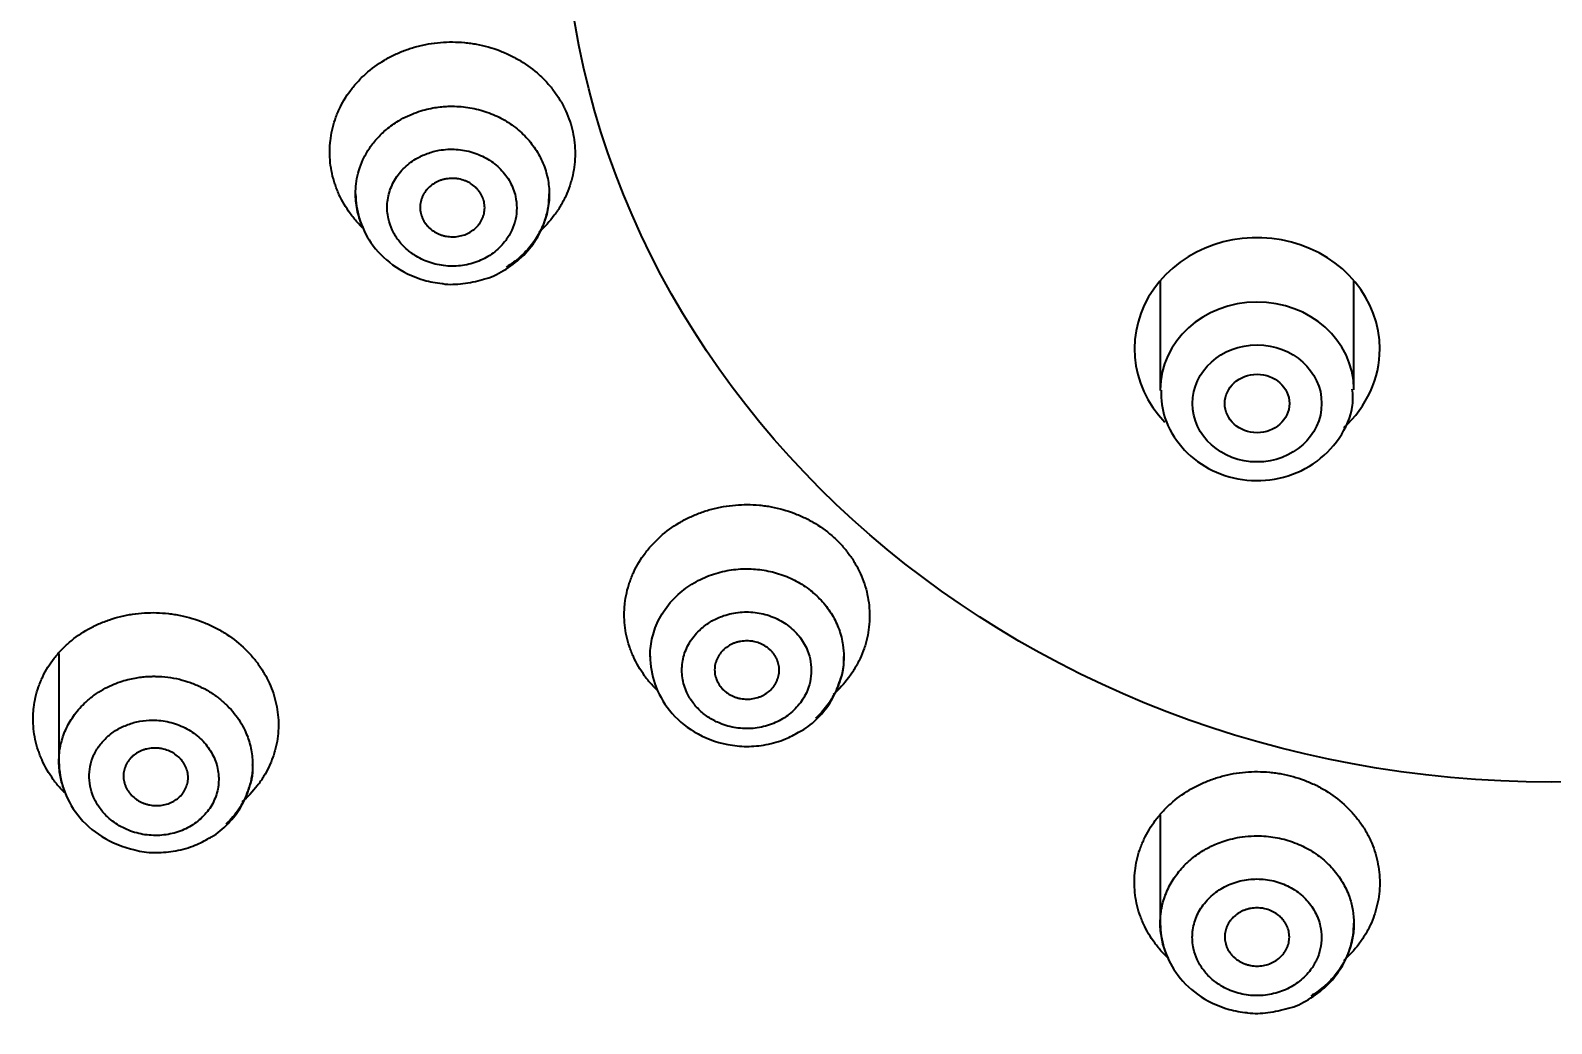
# Model space of a CAD drawing. Header units: millimetres. Extents: x 6110 to 6704, y -2661 to -1821.
# Drawn here: x 6332.12 to 6338.01, y -2173.71 to -2169.86 of the extents above; entities that cross this region are included whole.
import ezdxf

# ---------------------------------------------------------------- set-up
doc = ezdxf.new("R2010")
doc.units = ezdxf.units.MM
doc.header["$LTSCALE"] = 0.1
doc.linetypes.add('HIDDEN2', pattern=[4.7625, 3.175, -1.5875])
doc.layers.add('1', color=4, linetype='HIDDEN2', lineweight=13)
doc.layers.add('DIM', color=3, linetype='Continuous', lineweight=9)
doc.styles.get("Standard").update_dxf_attribs({"font": 'arial.ttf'})
doc.dimstyles.new('ISO-25', dxfattribs={"dimtxt": 2.5, "dimasz": 2.5, "dimexe": 1.25, "dimexo": 0.625, "dimtad": 1, "dimlfac": 5, "dimtxsty": 'Standard', "dimcen": 2.5, "dimadec": 0, "dimazin": 0, "dimtfac": 1, "dimtmove": 0, "dimatfit": 3, "dimfxl": 0, "dimarcsym": 0})

# ---------------------------------------------------------------- blocks, each defined once
blk = doc.blocks.new('*D85')
at = {"layer": 'Defpoints', "color": 0}
for p in [(6324.4599, -2027.3782), (6392.6916, -2027.3782), (6311.704, -2532.5418)]:
    blk.add_point(p, dxfattribs=at)
at = {"layer": 'DIM', "color": 0, "lineweight": -2}
for p, q in [((6325.0849, -2027.3782), (6393.9416, -2027.3782)), ((6392.6916, -2527.5418), (6392.6916, -2032.3782)), ((6312.329, -2532.5418), (6393.9416, -2532.5418))]:
    blk.add_line(p, q, dxfattribs=at)
at = {"layer": 'DIM', "color": 0}
for points in [[(6391.8583, -2032.3782), (6393.5249, -2032.3782), (6392.6916, -2027.3782)], [(6391.8583, -2527.5418), (6393.5249, -2527.5418), (6392.6916, -2532.5418)]]:
    blk.add_solid(points, dxfattribs=at)
at = {"layer": 'DIM', "color": 0, "insert": (6389.0618, -2279.96), "char_height": 5, "attachment_point": 5, "rotation": 90}
blk.add_mtext('2020,7', dxfattribs=at)
blk = doc.blocks.new('*D93')
at = {"layer": 'Defpoints', "color": 0}
for p in [(6325.0849, -2027.3782), (6402.037, -2595.9805), (6423.8203, -2595.9805)]:
    blk.add_point(p, dxfattribs=at)
at = {"layer": 'DIM', "color": 0, "lineweight": -2}
for p, q in [((6325.7099, -2027.3782), (6425.0703, -2027.3782)), ((6423.8203, -2032.3782), (6423.8203, -2590.9805)), ((6402.662, -2595.9805), (6425.0703, -2595.9805))]:
    blk.add_line(p, q, dxfattribs=at)
at = {"layer": 'DIM', "color": 0}
for points in [[(6422.9869, -2032.3782), (6424.6536, -2032.3782), (6423.8203, -2027.3782)], [(6422.9869, -2590.9805), (6424.6536, -2590.9805), (6423.8203, -2595.9805)]]:
    blk.add_solid(points, dxfattribs=at)
at = {"layer": 'DIM', "color": 0, "insert": (6420.1905, -2311.6794), "char_height": 5, "attachment_point": 5, "rotation": 90}
blk.add_mtext('2274,4', dxfattribs=at)

msp = doc.modelspace()

# ---------------------------------------------------------------- hatches: boundary and pattern name
at = {"layer": 'DIM'}
h = msp.add_hatch(dxfattribs=at)
h.set_pattern_fill('ANSI31', color=2)
edge = h.paths.add_edge_path()
edge.add_line((6619.6172, -2595.9805), (6619.6172, -1962.2056))
edge.add_line((6634.6172, -1966.1101), (6619.6172, -1966.1101))
edge.add_line((6634.6172, -2610.9805), (6634.6172, -1966.1101))
edge.add_line((6634.6172, -2610.9805), (6184.4567, -2610.9805))
edge.add_line((6619.6172, -2595.9805), (6184.4567, -2595.9805))
edge.add_line((6184.4567, -2610.9805), (6184.4567, -2595.9805))

# ---------------------------------------------------------------- linework, layer by layer
at = {"layer": '1', "color": 7, "linetype": 'Continuous', "lineweight": -3}
for p, q in [((6336.4941, -2170.8324), (6336.4941, -2171.2551)), ((6337.2441, -2171.2551), (6337.2441, -2170.8324)), ((6336.4941, -2171.2551), (6336.4941, -2171.2574)), ((6332.2299, -2172.2761), (6332.2299, -2172.6946)), ((6336.494, -2172.902), (6336.494, -2173.32))]:
    msp.add_line(p, q, dxfattribs=at)
for centre, major_axis, start_param, end_param in [((6338.0093, -2168.509), (-13.75, 0), 3.141606, 7.301236), ((6338.0093, -2168.8384), (13.1753, 0), 4.984867, 10.723113), ((6336.8691, -2171.0967), (0.475, 0), 0, 3.859642), ((6336.8691, -2171.2551), (-0.375, 0), 3.151215, 6.283185), ((6336.8691, -2171.0967), (0.475, 0), 5.497493, 6.283185)]:
    msp.add_ellipse(centre, major_axis=major_axis, ratio=0.906308, start_param=start_param, end_param=end_param, dxfattribs=at)
for centre, major_axis in [((6338.0093, -2169.3067), (3.8258, 0)), ((6336.8691, -2171.308), (0.25, 0)), ((6336.8691, -2171.308), (0.125, 0))]:
    msp.add_ellipse(centre, major_axis=major_axis, ratio=0.906308, dxfattribs=at)
for points, knots in [([(6333.4057, -2170.6282), (6333.3988, -2170.6215), (6333.3922, -2170.6145), (6333.3808, -2170.6018), (6333.3759, -2170.5961), (6333.3667, -2170.5847), (6333.3622, -2170.5789), (6333.3407, -2170.5494), (6333.3262, -2170.5246), (6333.3113, -2170.492), (6333.3085, -2170.4854), (6333.3033, -2170.472), (6333.3008, -2170.4652), (6333.2941, -2170.4449), (6333.2904, -2170.4313), (6333.2814, -2170.39), (6333.2784, -2170.3621), (6333.2784, -2170.3267), (6333.2786, -2170.3196), (6333.2794, -2170.3055), (6333.28, -2170.2985), (6333.2824, -2170.2776), (6333.287, -2170.25), (6333.2945, -2170.2229), (6333.3014, -2170.2028), (6333.3038, -2170.1961), (6333.3091, -2170.1828), (6333.312, -2170.1762), (6333.3269, -2170.1439), (6333.3416, -2170.1194), (6333.3632, -2170.0904), (6333.3676, -2170.0847), (6333.377, -2170.0735), (6333.3818, -2170.068), (6333.3967, -2170.0517), (6333.4072, -2170.0414), (6333.4401, -2170.012), (6333.4641, -2169.9944), (6333.4966, -2169.9751), (6333.5032, -2169.9714), (6333.5166, -2169.9642), (6333.5234, -2169.9608), (6333.544, -2169.951), (6333.5721, -2169.9393), (6333.6012, -2169.9301), (6333.6235, -2169.9241), (6333.631, -2169.9223), (6333.6462, -2169.919), (6333.6538, -2169.9175), (6333.6922, -2169.9108), (6333.723, -2169.9083), (6333.7695, -2169.9086), (6333.785, -2169.9094), (6333.8083, -2169.9116), (6333.8161, -2169.9125), (6333.8316, -2169.9147), (6333.8393, -2169.9159), (6333.8774, -2169.923), (6333.9069, -2169.9313), (6333.9428, -2169.9449), (6333.95, -2169.9478), (6333.9641, -2169.9539), (6333.9711, -2169.9571), (6333.9918, -2169.9672), (6334.0051, -2169.9745), (6334.0436, -2169.998), (6334.0676, -2170.0159), (6334.0952, -2170.0411), (6334.1006, -2170.0462), (6334.1111, -2170.0567), (6334.1162, -2170.0621), (6334.1309, -2170.0784), (6334.1493, -2170.101), (6334.1652, -2170.1251), (6334.1762, -2170.1438), (6334.1797, -2170.1502), (6334.1864, -2170.163), (6334.1896, -2170.1695), (6334.2044, -2170.2022), (6334.2134, -2170.229), (6334.2224, -2170.2704), (6334.2247, -2170.2844), (6334.2277, -2170.3127), (6334.2284, -2170.3267), (6334.2284, -2170.3689), (6334.2253, -2170.3968), (6334.2177, -2170.4314), (6334.216, -2170.4383), (6334.2121, -2170.4521), (6334.21, -2170.4589), (6334.2032, -2170.4791), (6334.1927, -2170.5055), (6334.1795, -2170.5308), (6334.1685, -2170.5494), (6334.1646, -2170.5555), (6334.1566, -2170.5676), (6334.1524, -2170.5735), (6334.1306, -2170.603), (6334.1108, -2170.6247), (6334.0885, -2170.6446)], [0, 0, 0, 0, 0.013683, 0.013683, 0.024175, 0.024175, 0.034668, 0.034668, 0.076639, 0.076639, 0.087132, 0.087132, 0.097625, 0.097625, 0.11861, 0.11861, 0.160581, 0.160581, 0.171074, 0.171074, 0.181566, 0.181566, 0.202552, 0.223537, 0.223537, 0.23403, 0.23403, 0.244523, 0.244523, 0.286494, 0.286494, 0.296987, 0.296987, 0.307479, 0.307479, 0.328465, 0.328465, 0.370436, 0.370436, 0.380928, 0.380928, 0.391421, 0.391421, 0.412407, 0.433392, 0.433392, 0.443885, 0.443885, 0.454378, 0.454378, 0.496349, 0.496349, 0.517334, 0.517334, 0.527827, 0.527827, 0.53832, 0.53832, 0.580291, 0.580291, 0.590783, 0.590783, 0.601276, 0.601276, 0.622261, 0.622261, 0.664232, 0.664232, 0.674725, 0.674725, 0.685218, 0.685218, 0.706203, 0.727189, 0.727189, 0.737682, 0.737682, 0.748174, 0.748174, 0.790145, 0.790145, 0.811131, 0.811131, 0.832116, 0.832116, 0.874087, 0.874087, 0.88458, 0.88458, 0.895073, 0.895073, 0.916058, 0.937044, 0.937044, 0.947536, 0.947536, 0.958029, 0.958029, 1, 1, 1, 1]), ([(6333.3784, -2170.4949), (6333.3784, -2170.4922), (6333.3786, -2170.4763), (6333.3814, -2170.4467), (6333.3906, -2170.4059), (6333.4063, -2170.3642), (6333.4292, -2170.3228), (6333.4597, -2170.2827), (6333.4982, -2170.2453), (6333.5392, -2170.2162), (6333.5788, -2170.1951), (6333.6132, -2170.1809), (6333.646, -2170.1708), (6333.6767, -2170.1639), (6333.7048, -2170.1598), (6333.7301, -2170.1578), (6333.7688, -2170.1569), (6333.8219, -2170.1614), (6333.8881, -2170.1785), (6333.9498, -2170.2061), (6334.005, -2170.2434), (6334.0518, -2170.2891), (6334.0886, -2170.3417), (6334.1144, -2170.3994), (6334.1282, -2170.4603), (6334.1295, -2170.5224), (6334.1185, -2170.5837), (6334.0953, -2170.642), (6334.0609, -2170.6956), (6334.0163, -2170.7426), (6333.9809, -2170.7685), (6333.962, -2170.7798)], [0, 0, 0, 0, 0.00595, 0.034029, 0.063793, 0.095241, 0.128374, 0.16319, 0.19969, 0.237873, 0.264374, 0.288861, 0.311336, 0.331796, 0.350243, 0.366675, 0.381092, 0.4254, 0.469692, 0.513969, 0.55823, 0.602476, 0.646706, 0.690921, 0.735121, 0.779305, 0.823474, 0.867628, 0.911767, 0.955891, 1, 1, 1, 1]), ([(6333.891, -2170.739), (6333.9001, -2170.7335), (6333.9176, -2170.7215), (6333.9408, -2170.7006), (6333.964, -2170.6732), (6333.9849, -2170.6383), (6333.9991, -2170.5955), (6334.0041, -2170.5511), (6333.9996, -2170.5114), (6333.9898, -2170.4779), (6333.9772, -2170.4504), (6333.9606, -2170.4247), (6333.9407, -2170.401), (6333.9174, -2170.38), (6333.8912, -2170.3619), (6333.8628, -2170.3469), (6333.8324, -2170.3355), (6333.8007, -2170.3278), (6333.7681, -2170.3237), (6333.7353, -2170.3235), (6333.6973, -2170.328), (6333.6551, -2170.3392), (6333.6164, -2170.3578), (6333.5859, -2170.3786), (6333.5626, -2170.3995), (6333.5426, -2170.423), (6333.5261, -2170.4486), (6333.5135, -2170.4759), (6333.5051, -2170.5046), (6333.5007, -2170.534), (6333.5007, -2170.5637), (6333.5059, -2170.5981), (6333.5186, -2170.6362), (6333.5421, -2170.6757), (6333.5735, -2170.7104), (6333.6076, -2170.7358), (6333.6408, -2170.7533), (6333.6712, -2170.7647), (6333.703, -2170.7725), (6333.7356, -2170.7766), (6333.7685, -2170.7767), (6333.801, -2170.7729), (6333.8328, -2170.7654), (6333.8631, -2170.7542), (6333.8819, -2170.7444), (6333.891, -2170.739)], [0, 0, 0, 0, 0.02103, 0.04174, 0.062499, 0.093834, 0.124961, 0.156215, 0.187426, 0.208303, 0.228999, 0.249946, 0.270765, 0.291466, 0.312453, 0.333226, 0.353928, 0.374935, 0.395707, 0.416417, 0.437427, 0.468594, 0.500008, 0.520819, 0.541573, 0.562622, 0.58347, 0.604185, 0.625099, 0.646025, 0.666752, 0.687592, 0.718866, 0.750048, 0.781296, 0.812512, 0.833431, 0.854155, 0.87503, 0.895997, 0.91671, 0.937527, 0.958536, 0.97924, 1, 1, 1, 1]), ([(6333.8417, -2170.6303), (6333.8359, -2170.6356), (6333.8296, -2170.6402), (6333.8194, -2170.6463), (6333.8159, -2170.6482), (6333.8087, -2170.6516), (6333.8049, -2170.6532), (6333.7936, -2170.6574), (6333.7858, -2170.6595), (6333.7738, -2170.6615), (6333.7697, -2170.6621), (6333.7615, -2170.6627), (6333.7574, -2170.6629), (6333.7452, -2170.6628), (6333.7371, -2170.662), (6333.725, -2170.6598), (6333.721, -2170.6588), (6333.7131, -2170.6566), (6333.7055, -2170.6541), (6333.6981, -2170.6509), (6333.6927, -2170.6482), (6333.6909, -2170.6473), (6333.6874, -2170.6454), (6333.6856, -2170.6444), (6333.6771, -2170.6391), (6333.6708, -2170.6344), (6333.6621, -2170.6265), (6333.6594, -2170.6238), (6333.6542, -2170.618), (6333.6517, -2170.615), (6333.6449, -2170.6057), (6333.6411, -2170.5992), (6333.6364, -2170.5889), (6333.635, -2170.5853), (6333.6326, -2170.5782), (6333.6316, -2170.5746), (6333.6292, -2170.5638), (6333.6284, -2170.5564), (6333.6284, -2170.5452), (6333.6286, -2170.5415), (6333.6294, -2170.5342), (6333.6306, -2170.5269), (6333.6326, -2170.5197), (6333.635, -2170.5127), (6333.6364, -2170.5091), (6333.6411, -2170.4989), (6333.6449, -2170.4924), (6333.6517, -2170.4833), (6333.6542, -2170.4803), (6333.6594, -2170.4746), (6333.6622, -2170.4718), (6333.6708, -2170.4641), (6333.6771, -2170.4594), (6333.6874, -2170.4533), (6333.6909, -2170.4514), (6333.6981, -2170.4479), (6333.7055, -2170.4448), (6333.7132, -2170.4424), (6333.721, -2170.4403), (6333.725, -2170.4394), (6333.7371, -2170.4373), (6333.7452, -2170.4366), (6333.7575, -2170.4367), (6333.7615, -2170.4369), (6333.7677, -2170.4375), (6333.7697, -2170.4377), (6333.7738, -2170.4383), (6333.7758, -2170.4386), (6333.7859, -2170.4405), (6333.7936, -2170.4427), (6333.805, -2170.447), (6333.8087, -2170.4486), (6333.816, -2170.4521), (6333.8195, -2170.454), (6333.8296, -2170.4602), (6333.836, -2170.4649), (6333.8447, -2170.4729), (6333.8475, -2170.4757), (6333.8526, -2170.4814), (6333.8575, -2170.4874), (6333.8617, -2170.4937), (6333.8656, -2170.5003), (6333.8673, -2170.5037), (6333.872, -2170.514), (6333.8744, -2170.521), (6333.8768, -2170.5319), (6333.8774, -2170.5356), (6333.8782, -2170.543), (6333.8784, -2170.5467), (6333.8784, -2170.5578), (6333.8776, -2170.5652), (6333.8752, -2170.5761), (6333.8742, -2170.5797), (6333.8719, -2170.5868), (6333.8691, -2170.5937), (6333.8656, -2170.6004), (6333.8618, -2170.6069), (6333.8597, -2170.6101), (6333.8528, -2170.6193), (6333.8476, -2170.6251), (6333.8417, -2170.6303)], [0, 0, 0, 0, 0.03125, 0.03125, 0.046875, 0.046875, 0.0625, 0.0625, 0.09375, 0.09375, 0.109375, 0.109375, 0.125, 0.125, 0.15625, 0.15625, 0.171875, 0.171875, 0.1875, 0.203125, 0.203125, 0.210938, 0.210938, 0.21875, 0.21875, 0.25, 0.25, 0.265625, 0.265625, 0.28125, 0.28125, 0.3125, 0.3125, 0.328125, 0.328125, 0.34375, 0.34375, 0.375, 0.375, 0.390625, 0.390625, 0.40625, 0.421875, 0.421875, 0.4375, 0.4375, 0.46875, 0.46875, 0.484375, 0.484375, 0.5, 0.5, 0.53125, 0.53125, 0.546875, 0.546875, 0.5625, 0.578125, 0.578125, 0.59375, 0.59375, 0.625, 0.625, 0.640625, 0.640625, 0.648438, 0.648438, 0.65625, 0.65625, 0.6875, 0.6875, 0.703125, 0.703125, 0.71875, 0.71875, 0.75, 0.75, 0.765625, 0.765625, 0.78125, 0.796875, 0.796875, 0.8125, 0.8125, 0.84375, 0.84375, 0.859375, 0.859375, 0.875, 0.875, 0.90625, 0.90625, 0.921875, 0.921875, 0.9375, 0.953125, 0.953125, 0.96875, 0.96875, 1, 1, 1, 1]), ([(6333.4076, -2170.6266), (6333.4062, -2170.6235), (6333.4007, -2170.6112), (6333.3923, -2170.5884), (6333.3841, -2170.557), (6333.3794, -2170.5255), (6333.3784, -2170.5044), (6333.3784, -2170.4949)], [0, 0, 0, 0, 0.07368, 0.294486, 0.532741, 0.788441, 1, 1, 1, 1]), ([(6333.3786, -2170.4968), (6333.3791, -2170.5291), (6333.3889, -2170.5947), (6333.4351, -2170.6923), (6333.5208, -2170.7789), (6333.6216, -2170.8287), (6333.6897, -2170.8413), (6333.7138, -2170.8436)], [0, 0, 0, 0, 0.180903, 0.385329, 0.614232, 0.868184, 1, 1, 1, 1]), ([(6333.8709, -2170.828), (6333.8719, -2170.8278), (6333.9009, -2170.8219), (6333.9543, -2170.7945), (6334.0251, -2170.7432), (6334.0818, -2170.6733), (6334.12, -2170.5893), (6334.1283, -2170.5289), (6334.1281, -2170.4969)], [0, 0, 0, 0, 0.006726, 0.190152, 0.381736, 0.580276, 0.786171, 1, 1, 1, 1]), ([(6333.7138, -2170.8436), (6333.7147, -2170.8438), (6333.7409, -2170.8488), (6333.7951, -2170.845), (6333.8456, -2170.8357), (6333.8709, -2170.828)], [0, 0, 0, 0, 0.016831, 0.506183, 1, 1, 1, 1]), ([(6336.4979, -2171.2571), (6336.4967, -2171.2946), (6336.5067, -2171.3721), (6336.5715, -2171.4818), (6336.6777, -2171.5669), (6336.812, -2171.6111), (6336.957, -2171.6059), (6337.0924, -2171.5491), (6337.1932, -2171.4477), (6337.2425, -2171.3395), (6337.2404, -2171.2735), (6337.2374, -2171.2522)], [0, 0, 0, 0, 0.096594, 0.21219, 0.328962, 0.448735, 0.571477, 0.696167, 0.821126, 0.94382, 1, 1, 1, 1]), ([(6334.5446, -2172.4163), (6334.538, -2172.4099), (6334.5316, -2172.4032), (6334.5205, -2172.3908), (6334.5157, -2172.3852), (6334.5065, -2172.3738), (6334.502, -2172.3681), (6334.4806, -2172.3388), (6334.4661, -2172.3141), (6334.4513, -2172.2816), (6334.4486, -2172.2751), (6334.4433, -2172.2618), (6334.4409, -2172.255), (6334.4342, -2172.2348), (6334.4305, -2172.2212), (6334.4216, -2172.1802), (6334.4187, -2172.1524), (6334.4188, -2172.1171), (6334.419, -2172.1101), (6334.4199, -2172.0961), (6334.4205, -2172.0891), (6334.4229, -2172.0683), (6334.4275, -2172.0408), (6334.4352, -2172.0138), (6334.442, -2171.9937), (6334.4445, -2171.987), (6334.4498, -2171.9738), (6334.4527, -2171.9672), (6334.4677, -2171.935), (6334.4824, -2171.9105), (6334.5041, -2171.8816), (6334.5086, -2171.876), (6334.5179, -2171.8647), (6334.5227, -2171.8592), (6334.5377, -2171.8429), (6334.5482, -2171.8326), (6334.5812, -2171.8033), (6334.6052, -2171.7857), (6334.6377, -2171.7664), (6334.6444, -2171.7626), (6334.6578, -2171.7555), (6334.6646, -2171.752), (6334.6852, -2171.7422), (6334.7133, -2171.7305), (6334.7425, -2171.7212), (6334.7648, -2171.7153), (6334.7723, -2171.7134), (6334.7875, -2171.7101), (6334.7951, -2171.7086), (6334.8335, -2171.7019), (6334.8644, -2171.6994), (6334.9108, -2171.6996), (6334.9263, -2171.7003), (6334.9497, -2171.7025), (6334.9575, -2171.7034), (6334.9729, -2171.7056), (6334.9806, -2171.7068), (6335.0187, -2171.7139), (6335.0482, -2171.7221), (6335.0841, -2171.7358), (6335.0912, -2171.7386), (6335.1053, -2171.7448), (6335.1123, -2171.748), (6335.133, -2171.7581), (6335.1463, -2171.7654), (6335.1848, -2171.7889), (6335.2087, -2171.8067), (6335.2363, -2171.8319), (6335.2417, -2171.8371), (6335.2521, -2171.8476), (6335.2572, -2171.853), (6335.2719, -2171.8693), (6335.2902, -2171.8919), (6335.3061, -2171.916), (6335.317, -2171.9347), (6335.3205, -2171.941), (6335.3272, -2171.9539), (6335.3303, -2171.9604), (6335.3451, -2171.9931), (6335.354, -2172.0199), (6335.3629, -2172.0612), (6335.3652, -2172.0752), (6335.3681, -2172.1034), (6335.3688, -2172.1175), (6335.3687, -2172.1596), (6335.3656, -2172.1874), (6335.3578, -2172.2219), (6335.3561, -2172.2288), (6335.3522, -2172.2425), (6335.3501, -2172.2493), (6335.3433, -2172.2694), (6335.3327, -2172.2957), (6335.3194, -2172.3209), (6335.3084, -2172.3394), (6335.3045, -2172.3455), (6335.2965, -2172.3575), (6335.2922, -2172.3635), (6335.2704, -2172.3927), (6335.2505, -2172.4143), (6335.2282, -2172.4341)], [0, 0, 0, 0, 0.013144, 0.013144, 0.023642, 0.023642, 0.034141, 0.034141, 0.076135, 0.076135, 0.086633, 0.086633, 0.097132, 0.097132, 0.118129, 0.118129, 0.160122, 0.160122, 0.170621, 0.170621, 0.181119, 0.181119, 0.202116, 0.223113, 0.223113, 0.233612, 0.233612, 0.24411, 0.24411, 0.286104, 0.286104, 0.296603, 0.296603, 0.307101, 0.307101, 0.328098, 0.328098, 0.370092, 0.370092, 0.38059, 0.38059, 0.391089, 0.391089, 0.412086, 0.433083, 0.433083, 0.443581, 0.443581, 0.45408, 0.45408, 0.496073, 0.496073, 0.51707, 0.51707, 0.527569, 0.527569, 0.538067, 0.538067, 0.580061, 0.580061, 0.59056, 0.59056, 0.601058, 0.601058, 0.622055, 0.622055, 0.664049, 0.664049, 0.674547, 0.674547, 0.685046, 0.685046, 0.706043, 0.72704, 0.72704, 0.737538, 0.737538, 0.748037, 0.748037, 0.790031, 0.790031, 0.811028, 0.811028, 0.832024, 0.832024, 0.874018, 0.874018, 0.884517, 0.884517, 0.895015, 0.895015, 0.916012, 0.937009, 0.937009, 0.947508, 0.947508, 0.958006, 0.958006, 1, 1, 1, 1]), ([(6334.5188, -2172.2888), (6334.5187, -2172.278), (6334.5202, -2172.2432), (6334.5333, -2172.183), (6334.5686, -2172.1108), (6334.6141, -2172.0577), (6334.6569, -2172.0229), (6334.6886, -2172.0022), (6334.7217, -2171.9849), (6334.7557, -2171.971), (6334.7903, -2171.9605), (6334.8251, -2171.9532), (6334.8596, -2171.949), (6334.9047, -2171.9472), (6334.9605, -2171.9518), (6335.0253, -2171.968), (6335.0861, -2171.9943), (6335.1409, -2172.0302), (6335.1879, -2172.0744), (6335.2255, -2172.1257), (6335.2524, -2172.1824), (6335.2662, -2172.2373), (6335.2688, -2172.2728), (6335.2688, -2172.2878)], [0, 0, 0, 0, 0.030389, 0.097909, 0.171471, 0.251068, 0.284908, 0.318022, 0.350408, 0.382068, 0.413001, 0.443207, 0.472687, 0.50144, 0.557897, 0.614526, 0.671327, 0.728299, 0.785443, 0.842758, 0.900245, 0.957904, 1, 1, 1, 1]), ([(6332.2508, -2172.8142), (6332.2457, -2172.8089), (6332.2407, -2172.8036), (6332.2309, -2172.7926), (6332.2261, -2172.7869), (6332.2168, -2172.7754), (6332.2124, -2172.7696), (6332.191, -2172.7402), (6332.1766, -2172.7155), (6332.1619, -2172.683), (6332.1592, -2172.6765), (6332.154, -2172.6632), (6332.1516, -2172.6565), (6332.1449, -2172.6363), (6332.1413, -2172.6228), (6332.1325, -2172.582), (6332.1297, -2172.5545), (6332.1299, -2172.5196), (6332.1302, -2172.5127), (6332.1311, -2172.4989), (6332.1317, -2172.492), (6332.1341, -2172.4715), (6332.1389, -2172.4444), (6332.1466, -2172.4179), (6332.1536, -2172.3982), (6332.1561, -2172.3917), (6332.1614, -2172.3787), (6332.1643, -2172.3723), (6332.1795, -2172.3408), (6332.1942, -2172.317), (6332.216, -2172.289), (6332.2205, -2172.2835), (6332.2298, -2172.2726), (6332.2347, -2172.2673), (6332.2497, -2172.2516), (6332.2602, -2172.2416), (6332.2933, -2172.2134), (6332.3173, -2172.1966), (6332.3498, -2172.1783), (6332.3565, -2172.1747), (6332.3699, -2172.168), (6332.3767, -2172.1647), (6332.3974, -2172.1555), (6332.4254, -2172.1446), (6332.4546, -2172.1361), (6332.4769, -2172.1307), (6332.4844, -2172.1291), (6332.4996, -2172.1261), (6332.5072, -2172.1248), (6332.5456, -2172.119), (6332.5765, -2172.1172), (6332.6229, -2172.1185), (6332.6384, -2172.1196), (6332.6617, -2172.1222), (6332.6695, -2172.1233), (6332.685, -2172.1258), (6332.6926, -2172.1271), (6332.7307, -2172.1349), (6332.7603, -2172.1437), (6332.7961, -2172.1579), (6332.8032, -2172.1609), (6332.8173, -2172.1673), (6332.8243, -2172.1706), (6332.845, -2172.181), (6332.8582, -2172.1885), (6332.8967, -2172.2126), (6332.9206, -2172.2307), (6332.9482, -2172.2561), (6332.9535, -2172.2614), (6332.964, -2172.272), (6332.969, -2172.2774), (6332.9837, -2172.2938), (6333.002, -2172.3165), (6333.0178, -2172.3407), (6333.0287, -2172.3594), (6333.0322, -2172.3657), (6333.0388, -2172.3785), (6333.0419, -2172.385), (6333.0566, -2172.4176), (6333.0654, -2172.4443), (6333.0742, -2172.4852), (6333.0764, -2172.499), (6333.0793, -2172.527), (6333.08, -2172.5409), (6333.0797, -2172.5824), (6333.0764, -2172.6098), (6333.0686, -2172.6437), (6333.0668, -2172.6505), (6333.0629, -2172.6639), (6333.0608, -2172.6706), (6333.0539, -2172.6903), (6333.0432, -2172.716), (6333.0298, -2172.7406), (6333.0187, -2172.7586), (6333.0149, -2172.7645), (6333.0068, -2172.7762), (6333.0025, -2172.782), (6332.9806, -2172.8104), (6332.9606, -2172.8313), (6332.9383, -2172.8503)], [0, 0, 0, 0, 0.010422, 0.010422, 0.02095, 0.02095, 0.031477, 0.031477, 0.073587, 0.073587, 0.084114, 0.084114, 0.094642, 0.094642, 0.115696, 0.115696, 0.157806, 0.157806, 0.168334, 0.168334, 0.178861, 0.178861, 0.199916, 0.220971, 0.220971, 0.231498, 0.231498, 0.242025, 0.242025, 0.284135, 0.284135, 0.294663, 0.294663, 0.30519, 0.30519, 0.326245, 0.326245, 0.368355, 0.368355, 0.378882, 0.378882, 0.389409, 0.389409, 0.410464, 0.431519, 0.431519, 0.442047, 0.442047, 0.452574, 0.452574, 0.494684, 0.494684, 0.515738, 0.515738, 0.526266, 0.526266, 0.536793, 0.536793, 0.578903, 0.578903, 0.58943, 0.58943, 0.599958, 0.599958, 0.621013, 0.621013, 0.663122, 0.663122, 0.67365, 0.67365, 0.684177, 0.684177, 0.705232, 0.726287, 0.726287, 0.736814, 0.736814, 0.747342, 0.747342, 0.789452, 0.789452, 0.810506, 0.810506, 0.831561, 0.831561, 0.873671, 0.873671, 0.884198, 0.884198, 0.894726, 0.894726, 0.915781, 0.936835, 0.936835, 0.947363, 0.947363, 0.95789, 0.95789, 1, 1, 1, 1]), ([(6335.0698, -2172.5009), (6335.0775, -2172.4939), (6335.092, -2172.4791), (6335.1102, -2172.4545), (6335.127, -2172.4235), (6335.1398, -2172.3857), (6335.1445, -2172.3412), (6335.1398, -2172.2969), (6335.1269, -2172.2588), (6335.11, -2172.2278), (6335.0917, -2172.2031), (6335.07, -2172.1808), (6335.0453, -2172.1611), (6335.0179, -2172.1446), (6334.9884, -2172.1316), (6334.9573, -2172.122), (6334.925, -2172.1162), (6334.8923, -2172.1144), (6334.8595, -2172.1162), (6334.8273, -2172.122), (6334.7912, -2172.1332), (6334.7523, -2172.1518), (6334.7184, -2172.1769), (6334.6932, -2172.2028), (6334.6749, -2172.2274), (6334.6604, -2172.254), (6334.6498, -2172.282), (6334.6434, -2172.311), (6334.6414, -2172.3405), (6334.6435, -2172.3701), (6334.6499, -2172.3992), (6334.6624, -2172.4318), (6334.6831, -2172.4669), (6334.7146, -2172.5013), (6334.7528, -2172.5297), (6334.7917, -2172.5484), (6334.828, -2172.5596), (6334.8602, -2172.5654), (6334.893, -2172.5674), (6334.9258, -2172.5656), (6334.958, -2172.5598), (6334.9891, -2172.5503), (6335.0185, -2172.5373), (6335.0458, -2172.5208), (6335.0621, -2172.5079), (6335.0698, -2172.5009)], [0, 0, 0, 0, 0.021064, 0.041776, 0.062499, 0.093896, 0.124961, 0.156252, 0.187427, 0.208314, 0.229011, 0.249947, 0.270797, 0.291489, 0.312453, 0.333284, 0.353978, 0.374935, 0.395749, 0.416455, 0.437426, 0.468581, 0.500007, 0.520768, 0.541519, 0.562622, 0.583424, 0.604133, 0.625101, 0.646012, 0.666734, 0.687594, 0.718873, 0.75005, 0.781286, 0.812514, 0.833384, 0.854114, 0.87503, 0.895939, 0.916655, 0.937527, 0.958517, 0.979221, 1, 1, 1, 1]), ([(6334.9821, -2172.4201), (6334.9763, -2172.4253), (6334.9699, -2172.4299), (6334.9598, -2172.436), (6334.9563, -2172.4379), (6334.949, -2172.4413), (6334.9453, -2172.4429), (6334.9339, -2172.4471), (6334.9261, -2172.4492), (6334.9141, -2172.4513), (6334.91, -2172.4518), (6334.9018, -2172.4525), (6334.8978, -2172.4526), (6334.8855, -2172.4526), (6334.8774, -2172.4518), (6334.8653, -2172.4496), (6334.8613, -2172.4486), (6334.8535, -2172.4465), (6334.8458, -2172.4439), (6334.8384, -2172.4408), (6334.833, -2172.4381), (6334.8312, -2172.4372), (6334.8277, -2172.4353), (6334.826, -2172.4343), (6334.8174, -2172.4291), (6334.8111, -2172.4244), (6334.8025, -2172.4165), (6334.7997, -2172.4138), (6334.7945, -2172.408), (6334.7921, -2172.405), (6334.7853, -2172.3958), (6334.7814, -2172.3893), (6334.7767, -2172.3791), (6334.7753, -2172.3755), (6334.773, -2172.3684), (6334.772, -2172.3649), (6334.7696, -2172.354), (6334.7688, -2172.3467), (6334.7688, -2172.3356), (6334.769, -2172.3319), (6334.7698, -2172.3245), (6334.771, -2172.3173), (6334.773, -2172.3102), (6334.7754, -2172.3031), (6334.7768, -2172.2996), (6334.7815, -2172.2894), (6334.7853, -2172.2829), (6334.7921, -2172.2738), (6334.7946, -2172.2708), (6334.7998, -2172.2651), (6334.8026, -2172.2623), (6334.8112, -2172.2546), (6334.8175, -2172.2499), (6334.8278, -2172.2438), (6334.8313, -2172.2419), (6334.8385, -2172.2385), (6334.8459, -2172.2353), (6334.8536, -2172.2329), (6334.8614, -2172.2308), (6334.8654, -2172.2299), (6334.8775, -2172.2278), (6334.8856, -2172.2271), (6334.8978, -2172.2271), (6334.9019, -2172.2273), (6334.9081, -2172.2279), (6334.9101, -2172.2281), (6334.9142, -2172.2287), (6334.9162, -2172.229), (6334.9262, -2172.2308), (6334.934, -2172.233), (6334.9454, -2172.2373), (6334.9491, -2172.2389), (6334.9564, -2172.2424), (6334.9599, -2172.2443), (6334.97, -2172.2505), (6334.9763, -2172.2552), (6334.9851, -2172.2631), (6334.9878, -2172.2659), (6334.993, -2172.2716), (6334.9979, -2172.2775), (6335.0021, -2172.2838), (6335.0059, -2172.2904), (6335.0077, -2172.2938), (6335.0124, -2172.3041), (6335.0148, -2172.3111), (6335.0172, -2172.3219), (6335.0178, -2172.3256), (6335.0186, -2172.333), (6335.0188, -2172.3367), (6335.0188, -2172.3478), (6335.018, -2172.3551), (6335.0156, -2172.366), (6335.0146, -2172.3696), (6335.0122, -2172.3767), (6335.0095, -2172.3836), (6335.006, -2172.3902), (6335.0021, -2172.3967), (6335, -2172.3999), (6334.9932, -2172.4091), (6334.9879, -2172.4148), (6334.9821, -2172.4201)], [0, 0, 0, 0, 0.03125, 0.03125, 0.046875, 0.046875, 0.0625, 0.0625, 0.09375, 0.09375, 0.109375, 0.109375, 0.125, 0.125, 0.15625, 0.15625, 0.171875, 0.171875, 0.1875, 0.203125, 0.203125, 0.210937, 0.210937, 0.21875, 0.21875, 0.25, 0.25, 0.265625, 0.265625, 0.28125, 0.28125, 0.3125, 0.3125, 0.328125, 0.328125, 0.34375, 0.34375, 0.375, 0.375, 0.390625, 0.390625, 0.40625, 0.421875, 0.421875, 0.4375, 0.4375, 0.46875, 0.46875, 0.484375, 0.484375, 0.5, 0.5, 0.53125, 0.53125, 0.546875, 0.546875, 0.5625, 0.578125, 0.578125, 0.59375, 0.59375, 0.625, 0.625, 0.640625, 0.640625, 0.648437, 0.648437, 0.65625, 0.65625, 0.6875, 0.6875, 0.703125, 0.703125, 0.71875, 0.71875, 0.75, 0.75, 0.765625, 0.765625, 0.78125, 0.796875, 0.796875, 0.8125, 0.8125, 0.84375, 0.84375, 0.859375, 0.859375, 0.875, 0.875, 0.90625, 0.90625, 0.921875, 0.921875, 0.9375, 0.953125, 0.953125, 0.96875, 0.96875, 1, 1, 1, 1]), ([(6334.5188, -2172.2859), (6334.5194, -2172.3237), (6334.5319, -2172.3974), (6334.5898, -2172.5023), (6334.6878, -2172.587), (6334.7967, -2172.6282), (6334.8932, -2172.638), (6334.9692, -2172.6307), (6335.0377, -2172.6115), (6335.0771, -2172.5906), (6335.0932, -2172.5804)], [0, 0, 0, 0, 0.144615, 0.29906, 0.463831, 0.640118, 0.732792, 0.828392, 0.927289, 1, 1, 1, 1]), ([(6335.2688, -2172.2878), (6335.2688, -2172.2934), (6335.2681, -2172.3196), (6335.2631, -2172.3515), (6335.2557, -2172.377), (6335.2539, -2172.3826)], [0, 0, 0, 0, 0.174822, 0.819277, 1, 1, 1, 1]), ([(6332.2299, -2172.6946), (6332.2299, -2172.6879), (6332.2307, -2172.6625), (6332.2379, -2172.6183), (6332.2578, -2172.5632), (6332.2894, -2172.5105), (6332.3271, -2172.4684), (6332.3655, -2172.437), (6332.3996, -2172.4152), (6332.4332, -2172.3984), (6332.4655, -2172.3858), (6332.4958, -2172.3768), (6332.5236, -2172.3708), (6332.5484, -2172.3671), (6332.5702, -2172.3651), (6332.5886, -2172.3643), (6332.6153, -2172.3643), (6332.6511, -2172.3668), (6332.6963, -2172.375), (6332.7395, -2172.3879), (6332.7802, -2172.4051), (6332.818, -2172.4261), (6332.8523, -2172.4506), (6332.8829, -2172.478), (6332.9095, -2172.5078), (6332.932, -2172.5396), (6332.9535, -2172.579), (6332.9716, -2172.6279), (6332.979, -2172.6729), (6332.9799, -2172.6992), (6332.9799, -2172.7056)], [0, 0, 0, 0, 0.019179, 0.072103, 0.126978, 0.183805, 0.242585, 0.281278, 0.317103, 0.350059, 0.380145, 0.40736, 0.431705, 0.453178, 0.471779, 0.487508, 0.500365, 0.539838, 0.57879, 0.617222, 0.655133, 0.692524, 0.729397, 0.765751, 0.801587, 0.836907, 0.871711, 0.925199, 0.982051, 1, 1, 1, 1]), ([(6335.0932, -2172.5804), (6335.1003, -2172.5771), (6335.1318, -2172.5608), (6335.1789, -2172.5177), (6335.2265, -2172.4549), (6335.2455, -2172.4082), (6335.252, -2172.3856)], [0, 0, 0, 0, 0.08791, 0.402038, 0.724526, 1, 1, 1, 1]), ([(6335.2539, -2172.3826), (6335.2493, -2172.3969), (6335.2357, -2172.4305), (6335.2053, -2172.48), (6335.1758, -2172.5121), (6335.1596, -2172.5268)], [0, 0, 0, 0, 0.263953, 0.631435, 1, 1, 1, 1]), ([(6332.7791, -2172.9155), (6332.7867, -2172.9085), (6332.8008, -2172.8939), (6332.8185, -2172.8696), (6332.8323, -2172.8433), (6332.8422, -2172.8156), (6332.8479, -2172.7868), (6332.8492, -2172.7576), (6332.8464, -2172.7284), (6332.8393, -2172.6996), (6332.8279, -2172.6718), (6332.8128, -2172.6455), (6332.7939, -2172.6211), (6332.7715, -2172.5991), (6332.7463, -2172.5797), (6332.7186, -2172.5634), (6332.6887, -2172.5505), (6332.6573, -2172.541), (6332.625, -2172.5353), (6332.5868, -2172.5332), (6332.5431, -2172.5369), (6332.4963, -2172.5497), (6332.4531, -2172.5702), (6332.4157, -2172.5981), (6332.3851, -2172.632), (6332.3629, -2172.6708), (6332.3495, -2172.7128), (6332.3459, -2172.7566), (6332.3517, -2172.8004), (6332.3672, -2172.8426), (6332.3915, -2172.8816), (6332.4203, -2172.9119), (6332.4496, -2172.9345), (6332.4774, -2172.9508), (6332.5073, -2172.9638), (6332.5386, -2172.9733), (6332.571, -2172.9791), (6332.6039, -2172.981), (6332.6366, -2172.9792), (6332.6686, -2172.9736), (6332.6994, -2172.9642), (6332.7286, -2172.9513), (6332.7555, -2172.9351), (6332.7715, -2172.9223), (6332.7791, -2172.9155)], [0, 0, 0, 0, 0.021041, 0.041798, 0.062637, 0.083602, 0.104317, 0.125159, 0.146047, 0.166751, 0.18767, 0.208519, 0.229214, 0.250166, 0.271017, 0.291707, 0.312636, 0.333496, 0.354196, 0.375112, 0.406277, 0.437557, 0.468772, 0.500142, 0.531319, 0.562638, 0.593871, 0.625066, 0.656341, 0.687512, 0.718745, 0.749964, 0.770815, 0.791539, 0.812469, 0.833326, 0.85404, 0.874959, 0.895895, 0.916598, 0.937427, 0.958463, 0.979201, 1, 1, 1, 1]), ([(6332.6931, -2172.8343), (6332.6873, -2172.8394), (6332.681, -2172.8438), (6332.6708, -2172.8496), (6332.6673, -2172.8514), (6332.6601, -2172.8547), (6332.6564, -2172.8562), (6332.645, -2172.8601), (6332.6372, -2172.862), (6332.6252, -2172.8638), (6332.6211, -2172.8643), (6332.6129, -2172.8648), (6332.6089, -2172.8649), (6332.5966, -2172.8646), (6332.5885, -2172.8637), (6332.5764, -2172.8612), (6332.5724, -2172.8602), (6332.5646, -2172.8579), (6332.5569, -2172.8553), (6332.5495, -2172.852), (6332.5441, -2172.8493), (6332.5423, -2172.8484), (6332.5388, -2172.8464), (6332.5371, -2172.8454), (6332.5285, -2172.8401), (6332.5222, -2172.8353), (6332.5136, -2172.8274), (6332.5108, -2172.8246), (6332.5069, -2172.8203), (6332.5056, -2172.8188), (6332.5032, -2172.8158), (6332.502, -2172.8143), (6332.4963, -2172.8066), (6332.4925, -2172.8001), (6332.4878, -2172.7898), (6332.4864, -2172.7863), (6332.484, -2172.7793), (6332.483, -2172.7757), (6332.4807, -2172.765), (6332.4799, -2172.7577), (6332.4799, -2172.7467), (6332.4801, -2172.743), (6332.4809, -2172.7358), (6332.4821, -2172.7287), (6332.4841, -2172.7217), (6332.4865, -2172.7148), (6332.4879, -2172.7113), (6332.4926, -2172.7013), (6332.4965, -2172.695), (6332.5033, -2172.6861), (6332.5057, -2172.6832), (6332.5109, -2172.6777), (6332.5137, -2172.6751), (6332.5224, -2172.6676), (6332.5286, -2172.6631), (6332.5389, -2172.6573), (6332.5424, -2172.6555), (6332.5496, -2172.6522), (6332.557, -2172.6493), (6332.5647, -2172.647), (6332.5725, -2172.6451), (6332.5765, -2172.6443), (6332.5886, -2172.6424), (6332.5967, -2172.6419), (6332.6089, -2172.6422), (6332.613, -2172.6424), (6332.6191, -2172.6431), (6332.6212, -2172.6434), (6332.6253, -2172.644), (6332.6273, -2172.6444), (6332.6373, -2172.6464), (6332.6451, -2172.6487), (6332.6545, -2172.6524), (6332.6564, -2172.6532), (6332.6601, -2172.6548), (6332.662, -2172.6557), (6332.6674, -2172.6584), (6332.6709, -2172.6603), (6332.6811, -2172.6666), (6332.6874, -2172.6714), (6332.6962, -2172.6794), (6332.6989, -2172.6822), (6332.7041, -2172.6879), (6332.709, -2172.6939), (6332.7132, -2172.7002), (6332.7171, -2172.7067), (6332.7188, -2172.7101), (6332.7235, -2172.7204), (6332.7259, -2172.7274), (6332.7283, -2172.7381), (6332.7289, -2172.7418), (6332.7297, -2172.7491), (6332.7299, -2172.7528), (6332.7299, -2172.7637), (6332.7291, -2172.7709), (6332.7267, -2172.7816), (6332.7257, -2172.7852), (6332.7233, -2172.7921), (6332.7205, -2172.7989), (6332.717, -2172.8053), (6332.7132, -2172.8117), (6332.7111, -2172.8148), (6332.7042, -2172.8238), (6332.699, -2172.8293), (6332.6931, -2172.8343)], [0, 0, 0, 0, 0.03125, 0.03125, 0.046875, 0.046875, 0.0625, 0.0625, 0.09375, 0.09375, 0.109375, 0.109375, 0.125, 0.125, 0.15625, 0.15625, 0.171875, 0.171875, 0.1875, 0.203125, 0.203125, 0.210937, 0.210937, 0.21875, 0.21875, 0.25, 0.25, 0.265625, 0.265625, 0.273437, 0.273437, 0.28125, 0.28125, 0.3125, 0.3125, 0.328125, 0.328125, 0.34375, 0.34375, 0.375, 0.375, 0.390625, 0.390625, 0.40625, 0.421875, 0.421875, 0.4375, 0.4375, 0.46875, 0.46875, 0.484375, 0.484375, 0.5, 0.5, 0.53125, 0.53125, 0.546875, 0.546875, 0.5625, 0.578125, 0.578125, 0.59375, 0.59375, 0.625, 0.625, 0.640625, 0.640625, 0.648437, 0.648437, 0.65625, 0.65625, 0.6875, 0.6875, 0.695312, 0.695312, 0.703125, 0.703125, 0.71875, 0.71875, 0.75, 0.75, 0.765625, 0.765625, 0.78125, 0.796875, 0.796875, 0.8125, 0.8125, 0.84375, 0.84375, 0.859375, 0.859375, 0.875, 0.875, 0.90625, 0.90625, 0.921875, 0.921875, 0.9375, 0.953125, 0.953125, 0.96875, 0.96875, 1, 1, 1, 1]), ([(6332.2564, -2172.8189), (6332.2506, -2172.8059), (6332.2398, -2172.7761), (6332.2315, -2172.7342), (6332.2299, -2172.7058), (6332.2299, -2172.6946)], [0, 0, 0, 0, 0.328388, 0.735782, 1, 1, 1, 1]), ([(6332.2299, -2172.6949), (6332.2305, -2172.7316), (6332.2426, -2172.8036), (6332.2986, -2172.9069), (6332.3945, -2172.993), (6332.5017, -2173.0339), (6332.5727, -2173.0474), (6332.5971, -2173.0459), (6332.5972, -2173.0459)], [0, 0, 0, 0, 0.19514, 0.404808, 0.629796, 0.871859, 0.999646, 1, 1, 1, 1]), ([(6332.9799, -2172.7056), (6332.9799, -2172.7204), (6332.9777, -2172.7505), (6332.971, -2172.78), (6332.9666, -2172.7947)], [0, 0, 0, 0, 0.494148, 1, 1, 1, 1]), ([(6336.5207, -2173.4515), (6336.5137, -2173.4447), (6336.507, -2173.4377), (6336.4955, -2173.4251), (6336.4907, -2173.4195), (6336.4815, -2173.4082), (6336.477, -2173.4024), (6336.4556, -2173.3733), (6336.4412, -2173.3487), (6336.4264, -2173.3164), (6336.4237, -2173.3098), (6336.4184, -2173.2966), (6336.416, -2173.2899), (6336.4093, -2173.2697), (6336.4056, -2173.2562), (6336.3968, -2173.2152), (6336.3938, -2173.1875), (6336.394, -2173.1522), (6336.3942, -2173.1452), (6336.3951, -2173.1312), (6336.3957, -2173.1242), (6336.3981, -2173.1034), (6336.4027, -2173.0759), (6336.4104, -2173.0489), (6336.4173, -2173.0288), (6336.4197, -2173.0221), (6336.4251, -2173.0088), (6336.4279, -2173.0023), (6336.443, -2172.9699), (6336.4577, -2172.9454), (6336.4794, -2172.9165), (6336.4839, -2172.9107), (6336.4932, -2172.8995), (6336.4981, -2172.894), (6336.5131, -2172.8776), (6336.5236, -2172.8673), (6336.5566, -2172.8378), (6336.5806, -2172.8201), (6336.6131, -2172.8007), (6336.6198, -2172.7969), (6336.6332, -2172.7897), (6336.64, -2172.7863), (6336.6607, -2172.7764), (6336.6887, -2172.7646), (6336.7179, -2172.7553), (6336.7402, -2172.7493), (6336.7477, -2172.7474), (6336.7629, -2172.744), (6336.7706, -2172.7425), (6336.809, -2172.7358), (6336.8398, -2172.7332), (6336.8863, -2172.7334), (6336.9018, -2172.7341), (6336.9251, -2172.7363), (6336.9329, -2172.7372), (6336.9484, -2172.7393), (6336.956, -2172.7406), (6336.9941, -2172.7476), (6337.0237, -2172.7558), (6337.0595, -2172.7694), (6337.0666, -2172.7723), (6337.0808, -2172.7784), (6337.0878, -2172.7816), (6337.1084, -2172.7917), (6337.1217, -2172.799), (6337.1602, -2172.8225), (6337.1841, -2172.8404), (6337.2116, -2172.8655), (6337.217, -2172.8707), (6337.2275, -2172.8812), (6337.2325, -2172.8865), (6337.2472, -2172.9029), (6337.2655, -2172.9254), (6337.2814, -2172.9495), (6337.2923, -2172.9681), (6337.2958, -2172.9745), (6337.3025, -2172.9873), (6337.3056, -2172.9938), (6337.3204, -2173.0263), (6337.3292, -2173.0531), (6337.3381, -2173.0943), (6337.3404, -2173.1082), (6337.3433, -2173.1364), (6337.344, -2173.1504), (6337.3438, -2173.1923), (6337.3407, -2173.2201), (6337.333, -2173.2545), (6337.3312, -2173.2613), (6337.3274, -2173.275), (6337.3252, -2173.2818), (6337.3184, -2173.3018), (6337.3078, -2173.328), (6337.2945, -2173.3531), (6337.2834, -2173.3715), (6337.2796, -2173.3776), (6337.2715, -2173.3896), (6337.2673, -2173.3955), (6337.2454, -2173.4247), (6337.2255, -2173.4463), (6337.2032, -2173.466)], [0, 0, 0, 0, 0.013848, 0.013848, 0.024339, 0.024339, 0.03483, 0.03483, 0.076794, 0.076794, 0.087285, 0.087285, 0.097776, 0.097776, 0.118758, 0.118758, 0.160722, 0.160722, 0.171213, 0.171213, 0.181704, 0.181704, 0.202686, 0.223668, 0.223668, 0.234159, 0.234159, 0.24465, 0.24465, 0.286613, 0.286613, 0.297104, 0.297104, 0.307595, 0.307595, 0.328577, 0.328577, 0.370541, 0.370541, 0.381032, 0.381032, 0.391523, 0.391523, 0.412505, 0.433487, 0.433487, 0.443978, 0.443978, 0.454469, 0.454469, 0.496433, 0.496433, 0.517415, 0.517415, 0.527906, 0.527906, 0.538397, 0.538397, 0.580361, 0.580361, 0.590852, 0.590852, 0.601343, 0.601343, 0.622325, 0.622325, 0.664289, 0.664289, 0.67478, 0.67478, 0.685271, 0.685271, 0.706253, 0.727235, 0.727235, 0.737726, 0.737726, 0.748217, 0.748217, 0.79018, 0.79018, 0.811162, 0.811162, 0.832144, 0.832144, 0.874108, 0.874108, 0.884599, 0.884599, 0.89509, 0.89509, 0.916072, 0.937054, 0.937054, 0.947545, 0.947545, 0.958036, 0.958036, 1, 1, 1, 1]), ([(6332.8069, -2172.993), (6332.8116, -2172.9909), (6332.8413, -2172.9765), (6332.8872, -2172.9356), (6332.9375, -2172.8717), (6332.958, -2172.8229), (6332.9653, -2172.7979)], [0, 0, 0, 0, 0.057755, 0.372337, 0.695921, 1, 1, 1, 1]), ([(6332.9666, -2172.7947), (6332.9644, -2172.8015), (6332.9543, -2172.8308), (6332.928, -2172.8809), (6332.8951, -2172.9191), (6332.876, -2172.9367)], [0, 0, 0, 0, 0.128904, 0.553774, 1, 1, 1, 1]), ([(6332.5972, -2173.0459), (6332.6229, -2173.0466), (6332.674, -2173.0434), (6332.7459, -2173.0252), (6332.7883, -2173.0043), (6332.8069, -2172.993)], [0, 0, 0, 0, 0.343, 0.699904, 1, 1, 1, 1]), ([(6336.494, -2173.32), (6336.494, -2173.3078), (6336.4959, -2173.2758), (6336.5071, -2173.225), (6336.5308, -2173.1698), (6336.5649, -2173.1191), (6336.6082, -2173.0746), (6336.6468, -2173.0466), (6336.6763, -2173.0298), (6336.6954, -2173.02), (6336.7196, -2173.0095), (6336.749, -2172.9991), (6336.784, -2172.99), (6336.8246, -2172.9835), (6336.8772, -2172.9806), (6336.9395, -2172.986), (6337.007, -2173.0037), (6337.069, -2173.032), (6337.1236, -2173.0696), (6337.1692, -2173.115), (6337.2048, -2173.1663), (6337.2282, -2173.2187), (6337.2413, -2173.271), (6337.2456, -2173.3233), (6337.2402, -2173.379), (6337.2234, -2173.4371), (6337.1955, -2173.4908), (6337.1615, -2173.5343), (6337.1298, -2173.5648), (6337.1044, -2173.5845), (6337.0877, -2173.5957), (6337.0797, -2173.6006), (6337.0775, -2173.6019)], [0, 0, 0, 0, 0.026276, 0.068605, 0.110934, 0.153263, 0.195592, 0.237921, 0.249068, 0.263315, 0.280663, 0.301109, 0.324655, 0.351298, 0.381038, 0.426803, 0.472044, 0.516763, 0.560959, 0.604633, 0.647783, 0.69041, 0.725372, 0.762819, 0.802748, 0.84516, 0.891492, 0.929626, 0.959551, 0.981259, 0.994743, 1, 1, 1, 1]), ([(6337.0075, -2173.5626), (6337.0166, -2173.5571), (6337.034, -2173.5452), (6337.0572, -2173.5243), (6337.0804, -2173.4969), (6337.1011, -2173.4621), (6337.1153, -2173.4195), (6337.1203, -2173.3753), (6337.1159, -2173.3358), (6337.1062, -2173.3025), (6337.0936, -2173.2751), (6337.0773, -2173.2494), (6337.0574, -2173.2258), (6337.0342, -2173.2048), (6337.0082, -2173.1867), (6336.9798, -2173.1717), (6336.9495, -2173.1603), (6336.9177, -2173.1527), (6336.8852, -2173.1487), (6336.8523, -2173.1487), (6336.8198, -2173.1526), (6336.788, -2173.1603), (6336.7576, -2173.1716), (6336.7292, -2173.1865), (6336.7032, -2173.2045), (6336.6799, -2173.2255), (6336.66, -2173.249), (6336.6435, -2173.2746), (6336.631, -2173.3019), (6336.6225, -2173.3305), (6336.6181, -2173.3598), (6336.6181, -2173.3894), (6336.6231, -2173.4235), (6336.6357, -2173.4615), (6336.659, -2173.5007), (6336.6902, -2173.5352), (6336.7243, -2173.5603), (6336.7573, -2173.5776), (6336.7877, -2173.589), (6336.8194, -2173.5967), (6336.852, -2173.6006), (6336.8848, -2173.6007), (6336.9174, -2173.5968), (6336.9491, -2173.5892), (6336.9795, -2173.578), (6336.9984, -2173.5681), (6337.0075, -2173.5626)], [0, 0, 0, 0, 0.020994, 0.041706, 0.06249, 0.093929, 0.124946, 0.156359, 0.187408, 0.208379, 0.229093, 0.249924, 0.270811, 0.291511, 0.312429, 0.333306, 0.353988, 0.374909, 0.395823, 0.416508, 0.437393, 0.458313, 0.479058, 0.500022, 0.520802, 0.541551, 0.562637, 0.583353, 0.604058, 0.625114, 0.645913, 0.666623, 0.687605, 0.718814, 0.750058, 0.781289, 0.812519, 0.833375, 0.85411, 0.875032, 0.89586, 0.916588, 0.937528, 0.958398, 0.979111, 1, 1, 1, 1]), ([(6336.9573, -2173.4532), (6336.9515, -2173.4584), (6336.9451, -2173.4631), (6336.935, -2173.4692), (6336.9315, -2173.471), (6336.9242, -2173.4745), (6336.9205, -2173.4761), (6336.9091, -2173.4803), (6336.9013, -2173.4824), (6336.8893, -2173.4845), (6336.8852, -2173.4851), (6336.877, -2173.4858), (6336.8729, -2173.4859), (6336.8607, -2173.4859), (6336.8526, -2173.4852), (6336.8405, -2173.483), (6336.8365, -2173.4821), (6336.8287, -2173.4799), (6336.821, -2173.4774), (6336.8136, -2173.4743), (6336.8082, -2173.4717), (6336.8064, -2173.4707), (6336.8029, -2173.4688), (6336.8012, -2173.4678), (6336.7926, -2173.4627), (6336.7863, -2173.458), (6336.7777, -2173.4502), (6336.7749, -2173.4475), (6336.7697, -2173.4417), (6336.7673, -2173.4387), (6336.7605, -2173.4296), (6336.7566, -2173.4231), (6336.7519, -2173.4129), (6336.7505, -2173.4094), (6336.7481, -2173.4023), (6336.7472, -2173.3987), (6336.7448, -2173.3879), (6336.744, -2173.3806), (6336.744, -2173.3695), (6336.7442, -2173.3658), (6336.745, -2173.3585), (6336.7462, -2173.3512), (6336.7482, -2173.3441), (6336.7505, -2173.337), (6336.7519, -2173.3335), (6336.7566, -2173.3233), (6336.7605, -2173.3168), (6336.7673, -2173.3077), (6336.7697, -2173.3047), (6336.775, -2173.299), (6336.7777, -2173.2962), (6336.7864, -2173.2885), (6336.7927, -2173.2838), (6336.8029, -2173.2777), (6336.8065, -2173.2757), (6336.8137, -2173.2723), (6336.8211, -2173.2691), (6336.8287, -2173.2667), (6336.8366, -2173.2646), (6336.8406, -2173.2637), (6336.8527, -2173.2615), (6336.8608, -2173.2608), (6336.873, -2173.2608), (6336.8771, -2173.261), (6336.8832, -2173.2615), (6336.8853, -2173.2618), (6336.8894, -2173.2623), (6336.8914, -2173.2626), (6336.9014, -2173.2645), (6336.9092, -2173.2666), (6336.9205, -2173.2708), (6336.9243, -2173.2724), (6336.9315, -2173.2759), (6336.935, -2173.2778), (6336.9452, -2173.284), (6336.9515, -2173.2886), (6336.9603, -2173.2965), (6336.963, -2173.2993), (6336.9682, -2173.305), (6336.973, -2173.3109), (6336.9772, -2173.3172), (6336.9811, -2173.3237), (6336.9829, -2173.3271), (6336.9876, -2173.3373), (6336.99, -2173.3444), (6336.9924, -2173.3552), (6336.993, -2173.3588), (6336.9938, -2173.3662), (6336.994, -2173.3699), (6336.994, -2173.381), (6336.9932, -2173.3883), (6336.9908, -2173.3991), (6336.9898, -2173.4027), (6336.9874, -2173.4098), (6336.9847, -2173.4167), (6336.9812, -2173.4233), (6336.9773, -2173.4298), (6336.9752, -2173.433), (6336.9683, -2173.4422), (6336.9631, -2173.448), (6336.9573, -2173.4532)], [0, 0, 0, 0, 0.03125, 0.03125, 0.046875, 0.046875, 0.0625, 0.0625, 0.09375, 0.09375, 0.109375, 0.109375, 0.125, 0.125, 0.15625, 0.15625, 0.171875, 0.171875, 0.1875, 0.203125, 0.203125, 0.210937, 0.210937, 0.21875, 0.21875, 0.25, 0.25, 0.265625, 0.265625, 0.28125, 0.28125, 0.3125, 0.3125, 0.328125, 0.328125, 0.34375, 0.34375, 0.375, 0.375, 0.390625, 0.390625, 0.40625, 0.421875, 0.421875, 0.4375, 0.4375, 0.46875, 0.46875, 0.484375, 0.484375, 0.5, 0.5, 0.53125, 0.53125, 0.546875, 0.546875, 0.5625, 0.578125, 0.578125, 0.59375, 0.59375, 0.625, 0.625, 0.640625, 0.640625, 0.648438, 0.648438, 0.65625, 0.65625, 0.6875, 0.6875, 0.703125, 0.703125, 0.71875, 0.71875, 0.75, 0.75, 0.765625, 0.765625, 0.78125, 0.796875, 0.796875, 0.8125, 0.8125, 0.84375, 0.84375, 0.859375, 0.859375, 0.875, 0.875, 0.90625, 0.90625, 0.921875, 0.921875, 0.9375, 0.953125, 0.953125, 0.96875, 0.96875, 1, 1, 1, 1]), ([(6336.5266, -2173.4581), (6336.5263, -2173.4576), (6336.5172, -2173.4391), (6336.5029, -2173.4011), (6336.495, -2173.3546), (6336.494, -2173.3275), (6336.494, -2173.32)], [0, 0, 0, 0, 0.011567, 0.427008, 0.842448, 1, 1, 1, 1]), ([(6336.4942, -2173.3217), (6336.4947, -2173.3541), (6336.5045, -2173.4198), (6336.5512, -2173.5172), (6336.6373, -2173.603), (6336.7386, -2173.652), (6336.8068, -2173.6641), (6336.8311, -2173.6663)], [0, 0, 0, 0, 0.181234, 0.385748, 0.614365, 0.867548, 1, 1, 1, 1]), ([(6336.9896, -2173.6493), (6336.9898, -2173.6493), (6337.0179, -2173.6434), (6337.0704, -2173.6161), (6337.141, -2173.565), (6337.1974, -2173.4953), (6337.2356, -2173.4117), (6337.2438, -2173.3516), (6337.2437, -2173.3198)], [0, 0, 0, 0, 0.001565, 0.185866, 0.378419, 0.578002, 0.785015, 1, 1, 1, 1]), ([(6325.4662, -2173.63), (6325.5679, -2173.8542), (6325.8634, -2174.4465), (6326.4568, -2175.3608), (6327.2417, -2176.3581), (6328.1332, -2177.2793), (6329.1185, -2178.1175), (6330.1898, -2178.8631), (6331.3353, -2179.5125), (6332.5483, -2180.0467), (6333.3933, -2180.3577), (6333.8352, -2180.4704), (6333.8448, -2180.4729)], [0, 0, 0, 0, 0.068553, 0.18436, 0.300257, 0.416246, 0.532326, 0.648492, 0.764733, 0.881039, 0.997401, 1, 1, 1, 1]), ([(6336.8311, -2173.6663), (6336.8318, -2173.6664), (6336.8578, -2173.6711), (6336.9125, -2173.667), (6336.9636, -2173.6574), (6336.9896, -2173.6493)], [0, 0, 0, 0, 0.012638, 0.496674, 1, 1, 1, 1])]:
    msp.add_open_spline(points, degree=3, knots=knots, dxfattribs=at)
for points in [[(6335.252, -2172.3856), (6335.2728, -2172.3397), (6335.2688, -2172.2879)], [(6332.9653, -2172.7979), (6332.9846, -2172.7549), (6332.9799, -2172.7058)]]:
    msp.add_open_spline(points, degree=2, dxfattribs=at)

# ---------------------------------------------------------------- dimensions: what is measured, and where the dimension line sits
at = {"layer": 'DIM'}
for base, p1, p2, picture, middle in [((6392.6916, -2027.3782), (6311.704, -2532.5418), (6324.4599, -2027.3782), '*D85', (6389.0618, -2279.96)), ((6423.8203, -2595.9805), (6325.0849, -2027.3782), (6402.037, -2595.9805), '*D93', (6420.1905, -2311.6794))]:
    dim = msp.add_linear_dim(base=base, p1=p1, p2=p2, angle=90, dimstyle='ISO-25', override={"dimtxt": 5, "dimasz": 5, "dimdec": 1, "dimlfac": 4, "dimadec": 1, "dimtdec": 1, "dimfxl": 1.25, "dimtfill": 1}, dxfattribs=at)
    dim.commit()
    dim.dimension.update_dxf_attribs({"geometry": picture, "text_midpoint": middle})

doc.saveas('drawing.dxf')
